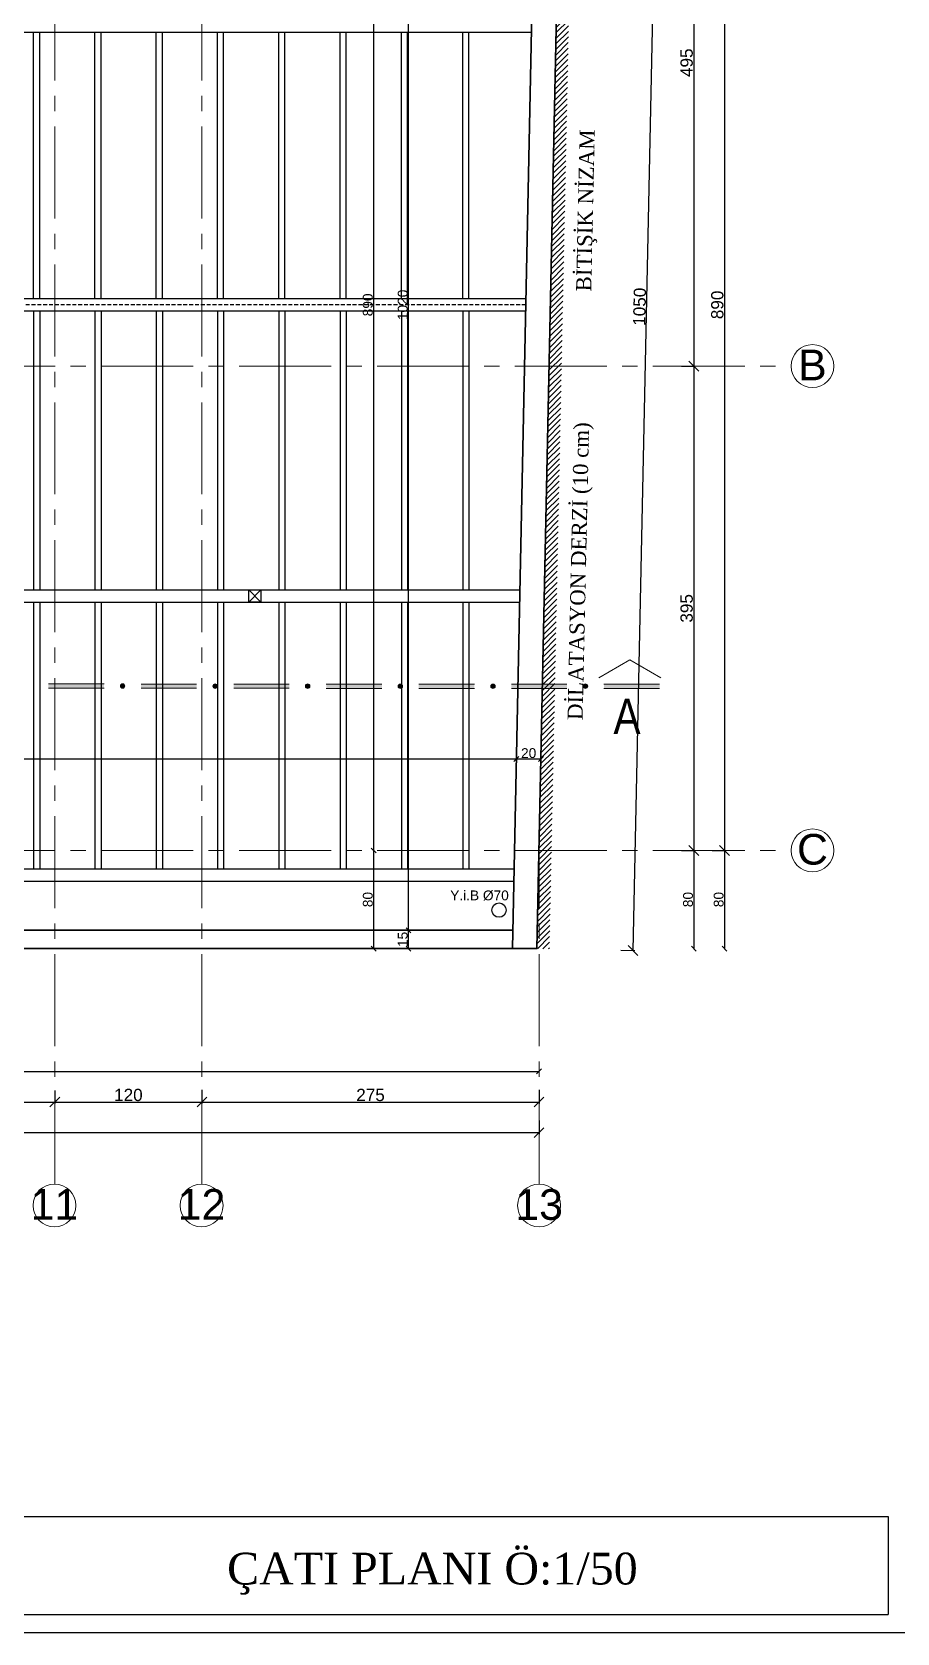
# Model space of a CAD drawing. Header units: centimetres. Extents: x 14449 to 53524, y -19051 to -10746.
# Drawn here: x 39355 to 40061, y -12946 to -11641 of the extents above; entities that cross this region are included whole.
import ezdxf

# ---------------------------------------------------------------- set-up
doc = ezdxf.new("R2010")
doc.units = ezdxf.units.CM
for name, pattern in [('CENTER2', [112.5, 75, -12.5, 12.5, -12.5]), ('HIDDEN2', [4.7625, 3.175, -1.5875]), ('IZDUSUM1', [20, 7.5, -5, 7.5, 0]), ('SEMBOL1', [260, 200, -15, 30, -15])]:
    doc.linetypes.add(name, pattern=pattern)
for name, color, linetype, lineweight in [('P-AKS', 255, 'Continuous', 5), ('P-ÖLÇÜ DIŞ', 245, 'Continuous', 9), ('P-ÖLÇÜ İÇ', 243, 'Continuous', 0), ('rtm-duv tugla', 22, 'Continuous', 35), ('rtm-izdusum-üst ince', 8, 'IZDUSUM1', 5), ('rtm-mhl-yazı-malzeme', 7, 'Continuous', 13), ('rtm-plan katmanı-03', 233, 'Continuous', 30), ('rtm-plan katmanı-04', 33, 'Continuous', 25), ('rtm-sembol balon baslik', 242, 'Continuous', 20), ('rtm-sembol kesit gör yazı', 7, 'Continuous', 20), ('rtm-sıva', 252, 'Continuous', 15), ('YG KULLANMA SOĞUK SUYU', 140, 'Continuous', 30), ('YG SOĞUK SU ÇAP', 140, 'Continuous', 25)]:
    doc.layers.add(name, color=color, linetype=linetype, lineweight=lineweight)
doc.styles.add('arial_1_18', font='arial.ttf', dxfattribs={"height": 0.2})
doc.styles.add('BASLIK', font='ARIALN.TTF')
doc.styles.get("Standard").update_dxf_attribs({"font": 'arial.ttf'})
doc.styles.add('ölçü', font='times.ttf', dxfattribs={"height": 10})
doc.dimstyles.new('DIŞ ÖLÇÜ', dxfattribs={"dimtxt": 10, "dimasz": 8, "dimexe": 1.25, "dimexo": 0.625, "dimtad": 1, "dimdec": 0, "dimtxsty": 'Standard', "dimblk": 'OBLIQUE', "dimcen": 2.5, "dimse1": 1, "dimse2": 1, "dimclrd": 256, "dimclrt": 256, "dimadec": 0, "dimazin": 0, "dimtfac": 1, "dimtdec": 0, "dimtmove": 0, "dimatfit": 3, "dimldrblk": 'OBLIQUE', "dimfxl": 1, "dimarcsym": 0})
doc.dimstyles.new('İÇ ÖLÇÜ', dxfattribs={"dimtxt": 8, "dimasz": 4, "dimexe": 1.25, "dimexo": 0.625, "dimtad": 1, "dimdec": 0, "dimtxsty": 'Standard', "dimblk": 'OBLIQUE', "dimcen": 2.5, "dimse1": 1, "dimse2": 1, "dimclrd": 256, "dimclrt": 256, "dimadec": 0, "dimazin": 0, "dimtfac": 1, "dimtdec": 0, "dimtmove": 1, "dimatfit": 3, "dimldrblk": 'OBLIQUE', "dimfxl": 1, "dimarcsym": 0})

# ---------------------------------------------------------------- blocks, each defined once
blk = doc.blocks.new('YTUJ7U')
at = {"layer": 'P-AKS', "linetype": 'CENTER2'}
blk.add_line((29117.1, -9962.6), (29117.1, -9690.5), dxfattribs=at)
for points in [[(28722.1, -9962.6), (28722.1, -8554.5)], [(28842.1, -9962.6), (28842.1, -8554.5)], [(25834.9, -9295.5), (29322.6, -9295.5)], [(25834.9, -9690.5), (29322.6, -9690.5)]]:
    blk.add_lwpolyline(points, dxfattribs=at)
at = {"layer": 'P-AKS', "linetype": 'Continuous'}
for centre in [(29340.1, -9295.5), (29340.1, -9690.5), (28721.8, -9980.1), (28841.8, -9980.1), (29117.1, -9980.1)]:
    blk.add_circle(centre, 17.5, dxfattribs=at)
at = {"layer": 'P-AKS', "linetype": 'Continuous', "style": 'arial_1_18'}
for s, p in [('B', (29328.4, -9307.1)), ('C', (29327.5, -9702.1)), ('11', (28702.3, -9991.7)), ('12', (28822.3, -9991.7)), ('13', (29097.7, -9991.8))]:
    blk.add_text(s, height=25, dxfattribs=at).set_placement(p)
blk = doc.blocks.new('KK')
at = {"layer": 'rtm-sembol balon baslik', "linetype": 'SEMBOL1'}
for p in [(41231.3, 7543.2), (41283.8, 7543.2)]:
    blk.add_line(p, (41257.6, 7558.4), dxfattribs=at)
at = {"layer": 'rtm-sembol balon baslik'}
for p, q in [((41279.6, 7537.7), (41232.3, 7537.7)), ((41358.2, 7537.7), (41311, 7537.7)), ((41436.9, 7537.8), (41389.7, 7537.8)), ((41515.6, 7537.8), (41468.3, 7537.8)), ((41594.2, 7537.9), (41547, 7537.9)), ((41672.9, 7537.9), (41625.7, 7537.9)), ((41751.6, 7538.1), (41704.3, 7538.1)), ((41279.6, 7534), (41232.3, 7534)), ((41358.2, 7534), (41311, 7534)), ((41436.9, 7534.1), (41389.7, 7534.1)), ((41515.6, 7534.1), (41468.3, 7534.1)), ((41594.2, 7534.3), (41547, 7534.3)), ((41672.9, 7534.3), (41625.7, 7534.3)), ((41751.6, 7534.4), (41704.3, 7534.4))]:
    blk.add_line(p, q, dxfattribs=at)
at = {"layer": 'rtm-sembol balon baslik', "const_width": 1.9}
for points in [[(41294.3, 7536.1, 1), (41296.2, 7536.1, 1)], [(41373, 7536, 1), (41374.9, 7536, 1)], [(41451.7, 7536, 1), (41453.6, 7536, 1)], [(41530.3, 7536.1, 1), (41532.2, 7536.1, 1)], [(41609, 7536.1, 1), (41610.9, 7536.1, 1)], [(41687.7, 7536.2, 1), (41689.6, 7536.2, 1)]]:
    blk.add_lwpolyline(points, format="xyb", close=True, dxfattribs=at)
at = {"layer": 'rtm-sembol balon baslik'}
for centre in [(41295.3, 7536.1), (41373.9, 7536), (41452.6, 7536), (41531.3, 7536.1), (41610, 7536.1), (41688.6, 7536.2)]:
    blk.add_circle(centre, 1.9, dxfattribs=at)
for points in [[(41232.3, 7537.7), (41232.3, 7534), (41279.6, 7537.7), (41279.6, 7534)], [(41311, 7537.7), (41311, 7534), (41358.2, 7537.7), (41358.2, 7534)], [(41389.7, 7537.8), (41389.7, 7534.1), (41436.9, 7537.8), (41436.9, 7534.1)], [(41468.3, 7537.8), (41468.3, 7534.1), (41515.6, 7537.8), (41515.6, 7534.1)], [(41547, 7537.9), (41547, 7534.3), (41594.2, 7537.9), (41594.2, 7534.3)], [(41625.7, 7537.9), (41625.7, 7534.3), (41672.9, 7537.9), (41672.9, 7534.3)], [(41704.3, 7538.1), (41704.3, 7534.4), (41751.6, 7538.1), (41751.6, 7534.4)]]:
    blk.add_trace(points, dxfattribs=at)
blk = doc.blocks.new('_Oblique')
at = {"color": 0, "linetype": 'ByBlock', "lineweight": -2}
blk.add_line((-0.5, -0.5), (0.5, 0.5), dxfattribs=at)
blk = doc.blocks.new('*D4239')
at = {"layer": 'Defpoints', "color": 0, "transparency": 16777216}
for p in [(39880.9, -11418.1), (39880.9, -11913.1), (39894.9, -11913.1)]:
    blk.add_point(p, dxfattribs=at)
at = {"layer": 'P-ÖLÇÜ DIŞ', "color": 0, "lineweight": -2, "transparency": 16777216}
for p, q in [((39884.9, -11418.1), (39896.1, -11418.1)), ((39884.9, -11913.1), (39896.1, -11913.1))]:
    blk.add_line(p, q, dxfattribs=at)
at = {"layer": 'P-ÖLÇÜ DIŞ', "lineweight": -2, "transparency": 16777216}
blk.add_line((39894.9, -11418.1), (39894.9, -11913.1), dxfattribs=at)
at = {"layer": 'P-ÖLÇÜ DIŞ', "lineweight": -2, "transparency": 16777216, "xscale": 8, "yscale": 8, "zscale": 8}
for p, rotation in [((39894.9, -11418.1), 90), ((39894.9, -11913.1), 270)]:
    blk.add_blockref('_Oblique', p, dxfattribs=dict(at, rotation=rotation))
at = {"layer": 'P-ÖLÇÜ DIŞ', "transparency": 16777216, "insert": (39889.1, -11665.6), "char_height": 10, "attachment_point": 5, "rotation": 90}
blk.add_mtext('495', dxfattribs=at)
blk = doc.blocks.new('*D4240')
at = {"layer": 'Defpoints', "color": 0, "transparency": 16777216}
for p in [(39880.9, -11913.1), (39881.2, -12308.1), (39894.9, -12308.1)]:
    blk.add_point(p, dxfattribs=at)
at = {"layer": 'P-ÖLÇÜ DIŞ', "color": 0, "lineweight": -2, "transparency": 16777216}
for p, q in [((39884.9, -11913.1), (39896.1, -11913.1)), ((39884.9, -12308.1), (39896.1, -12308.1))]:
    blk.add_line(p, q, dxfattribs=at)
at = {"layer": 'P-ÖLÇÜ DIŞ', "lineweight": -2, "transparency": 16777216}
blk.add_line((39894.9, -11913.1), (39894.9, -12308.1), dxfattribs=at)
at = {"layer": 'P-ÖLÇÜ DIŞ', "lineweight": -2, "transparency": 16777216, "xscale": 8, "yscale": 8, "zscale": 8}
for p, rotation in [((39894.9, -11913.1), 90), ((39894.9, -12308.1), 270)]:
    blk.add_blockref('_Oblique', p, dxfattribs=dict(at, rotation=rotation))
at = {"layer": 'P-ÖLÇÜ DIŞ', "transparency": 16777216, "insert": (39889.1, -12110.6), "char_height": 10, "attachment_point": 5, "rotation": 90}
blk.add_mtext('395', dxfattribs=at)
blk = doc.blocks.new('*D4241')
at = {"layer": 'Defpoints', "color": 0, "transparency": 16777216}
for p in [(39905.9, -11418.1), (39905.9, -12308.1), (39919.9, -12308.1)]:
    blk.add_point(p, dxfattribs=at)
at = {"layer": 'P-ÖLÇÜ DIŞ', "color": 0, "lineweight": -2, "transparency": 16777216}
for p, q in [((39909.9, -11418.1), (39921.1, -11418.1)), ((39909.9, -12308.1), (39921.1, -12308.1))]:
    blk.add_line(p, q, dxfattribs=at)
at = {"layer": 'P-ÖLÇÜ DIŞ', "lineweight": -2, "transparency": 16777216}
blk.add_line((39919.9, -11418.1), (39919.9, -12308.1), dxfattribs=at)
at = {"layer": 'P-ÖLÇÜ DIŞ', "lineweight": -2, "transparency": 16777216, "xscale": 8, "yscale": 8, "zscale": 8}
for p, rotation in [((39919.9, -11418.1), 90), ((39919.9, -12308.1), 270)]:
    blk.add_blockref('_Oblique', p, dxfattribs=dict(at, rotation=rotation))
at = {"layer": 'P-ÖLÇÜ DIŞ', "transparency": 16777216, "insert": (39914.1, -11863.1), "char_height": 10, "attachment_point": 5, "rotation": 90}
blk.add_mtext('890', dxfattribs=at)
blk = doc.blocks.new('*D4246')
at = {"layer": 'Defpoints', "color": 0, "transparency": 16777216}
for p in [(39849.6, -11339.3), (39867.4, -11339.7), (39827.6, -12389.3)]:
    blk.add_point(p, dxfattribs=at)
at = {"layer": 'P-ÖLÇÜ DIŞ', "lineweight": -2, "transparency": 16777216}
blk.add_line((39845.4, -12389.7), (39867.4, -11339.7), dxfattribs=at)
at = {"layer": 'P-ÖLÇÜ DIŞ', "color": 0, "lineweight": -2, "transparency": 16777216}
for p, q in [((39857.4, -11339.5), (39868.7, -11339.7)), ((39835.4, -12389.5), (39846.7, -12389.7))]:
    blk.add_line(p, q, dxfattribs=at)
at = {"layer": 'P-ÖLÇÜ DIŞ', "lineweight": -2, "transparency": 16777216, "xscale": 8, "yscale": 8, "zscale": 8}
for p, rotation in [((39867.4, -11339.7), 88.79945212888856), ((39845.4, -12389.7), 268.7994521288886)]:
    blk.add_blockref('_Oblique', p, dxfattribs=dict(at, rotation=rotation))
at = {"layer": 'P-ÖLÇÜ DIŞ', "transparency": 16777216, "insert": (39850.7, -11864.6), "char_height": 10, "attachment_point": 5, "rotation": 88.7995}
blk.add_mtext('1050', dxfattribs=at)
blk = doc.blocks.new('*D4261')
at = {"layer": 'Defpoints', "color": 0, "transparency": 16777216}
for p in [(36682.1, -12526), (39768.7, -12526), (39768.7, -12538.2)]:
    blk.add_point(p, dxfattribs=at)
at = {"layer": 'P-ÖLÇÜ DIŞ', "color": 0, "lineweight": -2, "transparency": 16777216}
for p, q in [((36682.1, -12528.2), (36682.1, -12539.5)), ((39768.7, -12528.2), (39768.7, -12539.5))]:
    blk.add_line(p, q, dxfattribs=at)
at = {"layer": 'P-ÖLÇÜ DIŞ', "lineweight": -2, "transparency": 16777216}
blk.add_line((36682.1, -12538.2), (39768.7, -12538.2), dxfattribs=at)
at = {"layer": 'P-ÖLÇÜ DIŞ', "lineweight": -2, "transparency": 16777216, "xscale": 8, "yscale": 8, "zscale": 8, "rotation": 180}
blk.add_blockref('_Oblique', (36682.1, -12538.2), dxfattribs=at)
at = {"layer": 'P-ÖLÇÜ DIŞ', "lineweight": -2, "transparency": 16777216, "xscale": 8, "yscale": 8, "zscale": 8}
blk.add_blockref('_Oblique', (39768.7, -12538.2), dxfattribs=at)
at = {"layer": 'P-ÖLÇÜ DIŞ', "transparency": 16777216, "insert": (38225.4, -12532.5), "char_height": 10, "attachment_point": 5}
blk.add_mtext('3087', dxfattribs=at)
blk = doc.blocks.new('*D4270')
at = {"layer": 'Defpoints', "color": 0, "transparency": 16777216}
for p in [(38993.7, -12501.9), (39373.7, -12503.1), (39373.7, -12513.2)]:
    blk.add_point(p, dxfattribs=at)
at = {"layer": 'P-ÖLÇÜ DIŞ', "color": 0, "lineweight": -2, "transparency": 16777216}
for p, q in [((38993.7, -12503.2), (38993.7, -12514.5)), ((39373.7, -12503.7), (39373.7, -12514.5))]:
    blk.add_line(p, q, dxfattribs=at)
at = {"layer": 'P-ÖLÇÜ DIŞ', "lineweight": -2, "transparency": 16777216}
blk.add_line((38993.7, -12513.2), (39373.7, -12513.2), dxfattribs=at)
at = {"layer": 'P-ÖLÇÜ DIŞ', "lineweight": -2, "transparency": 16777216, "xscale": 8, "yscale": 8, "zscale": 8, "rotation": 180}
blk.add_blockref('_Oblique', (38993.7, -12513.2), dxfattribs=at)
at = {"layer": 'P-ÖLÇÜ DIŞ', "lineweight": -2, "transparency": 16777216, "xscale": 8, "yscale": 8, "zscale": 8}
blk.add_blockref('_Oblique', (39373.7, -12513.2), dxfattribs=at)
at = {"layer": 'P-ÖLÇÜ DIŞ', "transparency": 16777216, "insert": (39183.7, -12507.5), "char_height": 10, "attachment_point": 5}
blk.add_mtext('380', dxfattribs=at)
blk = doc.blocks.new('*D4271')
at = {"layer": 'Defpoints', "color": 0, "transparency": 16777216}
for p in [(39373.7, -12503.1), (39493.7, -12500.3), (39493.7, -12513.2)]:
    blk.add_point(p, dxfattribs=at)
at = {"layer": 'P-ÖLÇÜ DIŞ', "color": 0, "lineweight": -2, "transparency": 16777216}
for p, q in [((39373.7, -12503.7), (39373.7, -12514.5)), ((39493.7, -12503.2), (39493.7, -12514.5))]:
    blk.add_line(p, q, dxfattribs=at)
at = {"layer": 'P-ÖLÇÜ DIŞ', "lineweight": -2, "transparency": 16777216}
blk.add_line((39373.7, -12513.2), (39493.7, -12513.2), dxfattribs=at)
at = {"layer": 'P-ÖLÇÜ DIŞ', "lineweight": -2, "transparency": 16777216, "xscale": 8, "yscale": 8, "zscale": 8, "rotation": 180}
blk.add_blockref('_Oblique', (39373.7, -12513.2), dxfattribs=at)
at = {"layer": 'P-ÖLÇÜ DIŞ', "lineweight": -2, "transparency": 16777216, "xscale": 8, "yscale": 8, "zscale": 8}
blk.add_blockref('_Oblique', (39493.7, -12513.2), dxfattribs=at)
at = {"layer": 'P-ÖLÇÜ DIŞ', "transparency": 16777216, "insert": (39433.7, -12507.5), "char_height": 10, "attachment_point": 5}
blk.add_mtext('120', dxfattribs=at)
blk = doc.blocks.new('*D4272')
at = {"layer": 'Defpoints', "color": 0, "transparency": 16777216}
for p in [(39493.7, -12500.3), (39768.7, -12498), (39768.7, -12513.2)]:
    blk.add_point(p, dxfattribs=at)
at = {"layer": 'P-ÖLÇÜ DIŞ', "color": 0, "lineweight": -2, "transparency": 16777216}
for p, q in [((39493.7, -12503.2), (39493.7, -12514.5)), ((39768.7, -12503.2), (39768.7, -12514.5))]:
    blk.add_line(p, q, dxfattribs=at)
at = {"layer": 'P-ÖLÇÜ DIŞ', "lineweight": -2, "transparency": 16777216}
blk.add_line((39493.7, -12513.2), (39768.7, -12513.2), dxfattribs=at)
at = {"layer": 'P-ÖLÇÜ DIŞ', "lineweight": -2, "transparency": 16777216, "xscale": 8, "yscale": 8, "zscale": 8, "rotation": 180}
blk.add_blockref('_Oblique', (39493.7, -12513.2), dxfattribs=at)
at = {"layer": 'P-ÖLÇÜ DIŞ', "lineweight": -2, "transparency": 16777216, "xscale": 8, "yscale": 8, "zscale": 8}
blk.add_blockref('_Oblique', (39768.7, -12513.2), dxfattribs=at)
at = {"layer": 'P-ÖLÇÜ DIŞ', "transparency": 16777216, "insert": (39631.2, -12507.5), "char_height": 10, "attachment_point": 5}
blk.add_mtext('275', dxfattribs=at)
blk = doc.blocks.new('*D4275')
at = {"layer": 'Defpoints', "color": 0, "lineweight": 30, "transparency": 16777216}
for p in [(38673.7, -12388.1), (39768.7, -12476), (39768.7, -12488.2)]:
    blk.add_point(p, dxfattribs=at)
at = {"layer": 'P-ÖLÇÜ İÇ', "lineweight": -2, "transparency": 16777216}
blk.add_line((38673.7, -12488.2), (39768.7, -12488.2), dxfattribs=at)
at = {"layer": 'P-ÖLÇÜ İÇ', "lineweight": -2, "transparency": 16777216, "xscale": 4, "yscale": 4, "zscale": 4, "rotation": 180}
blk.add_blockref('_Oblique', (38673.7, -12488.2), dxfattribs=at)
at = {"layer": 'P-ÖLÇÜ İÇ', "lineweight": -2, "transparency": 16777216, "xscale": 4, "yscale": 4, "zscale": 4}
blk.add_blockref('_Oblique', (39768.7, -12488.2), dxfattribs=at)
at = {"layer": 'P-ÖLÇÜ İÇ', "transparency": 16777216, "insert": (39221.2, -12483.5), "char_height": 8, "attachment_point": 5}
blk.add_mtext('1095', dxfattribs=at)
blk = doc.blocks.new('*D4276')
at = {"layer": 'Defpoints', "color": 0, "lineweight": 30, "transparency": 16777216}
for p in [(39884.9, -12308.1), (39884.9, -12388.1), (39894.9, -12388.1)]:
    blk.add_point(p, dxfattribs=at)
at = {"layer": 'P-ÖLÇÜ İÇ', "lineweight": -2, "transparency": 16777216}
blk.add_line((39894.9, -12308.1), (39894.9, -12388.1), dxfattribs=at)
at = {"layer": 'P-ÖLÇÜ İÇ', "lineweight": -2, "transparency": 16777216, "xscale": 4, "yscale": 4, "zscale": 4}
for p, rotation in [((39894.9, -12308.1), 90), ((39894.9, -12388.1), 270)]:
    blk.add_blockref('_Oblique', p, dxfattribs=dict(at, rotation=rotation))
at = {"layer": 'P-ÖLÇÜ İÇ', "transparency": 16777216, "insert": (39890.2, -12348.1), "char_height": 8, "attachment_point": 5, "rotation": 90}
blk.add_mtext('80', dxfattribs=at)
blk = doc.blocks.new('*D4277')
at = {"layer": 'Defpoints', "color": 0, "lineweight": 30, "transparency": 16777216}
for p in [(39909.9, -12308.1), (39909.9, -12388.1), (39919.9, -12388.1)]:
    blk.add_point(p, dxfattribs=at)
at = {"layer": 'P-ÖLÇÜ İÇ', "lineweight": -2, "transparency": 16777216}
blk.add_line((39919.9, -12308.1), (39919.9, -12388.1), dxfattribs=at)
at = {"layer": 'P-ÖLÇÜ İÇ', "lineweight": -2, "transparency": 16777216, "xscale": 4, "yscale": 4, "zscale": 4}
for p, rotation in [((39919.9, -12308.1), 90), ((39919.9, -12388.1), 270)]:
    blk.add_blockref('_Oblique', p, dxfattribs=dict(at, rotation=rotation))
at = {"layer": 'P-ÖLÇÜ İÇ', "transparency": 16777216, "insert": (39915.2, -12348.1), "char_height": 8, "attachment_point": 5, "rotation": 90}
blk.add_mtext('80', dxfattribs=at)
blk = doc.blocks.new('*D4660')
at = {"layer": 'Defpoints', "color": 0, "lineweight": 30, "transparency": 16777216}
for p in [(38688.7, -12233.4), (39750.2, -12233.4), (39750.2, -12233.4)]:
    blk.add_point(p, dxfattribs=at)
at = {"layer": 'P-ÖLÇÜ İÇ', "lineweight": -2, "transparency": 16777216}
blk.add_line((38688.7, -12233.4), (39750.2, -12233.4), dxfattribs=at)
at = {"layer": 'P-ÖLÇÜ İÇ', "lineweight": -2, "transparency": 16777216, "xscale": 4, "yscale": 4, "zscale": 4, "rotation": 180}
blk.add_blockref('_Oblique', (38688.7, -12233.4), dxfattribs=at)
at = {"layer": 'P-ÖLÇÜ İÇ', "lineweight": -2, "transparency": 16777216, "xscale": 4, "yscale": 4, "zscale": 4}
blk.add_blockref('_Oblique', (39750.2, -12233.4), dxfattribs=at)
at = {"layer": 'P-ÖLÇÜ İÇ', "transparency": 16777216, "insert": (39219.4, -12228.7), "char_height": 8, "attachment_point": 5}
blk.add_mtext('1061', dxfattribs=at)
blk = doc.blocks.new('*D4661')
at = {"layer": 'Defpoints', "color": 0, "lineweight": 30, "transparency": 16777216}
for p in [(39750.2, -12233.4), (39770.2, -12233.4), (39770.2, -12233.9)]:
    blk.add_point(p, dxfattribs=at)
at = {"layer": 'P-ÖLÇÜ İÇ', "lineweight": -2, "transparency": 16777216}
blk.add_line((39750.2, -12233.4), (39770.2, -12233.4), dxfattribs=at)
at = {"layer": 'P-ÖLÇÜ İÇ', "lineweight": -2, "transparency": 16777216, "xscale": 4, "yscale": 4, "zscale": 4, "rotation": 180}
blk.add_blockref('_Oblique', (39750.2, -12233.4), dxfattribs=at)
at = {"layer": 'P-ÖLÇÜ İÇ', "lineweight": -2, "transparency": 16777216, "xscale": 4, "yscale": 4, "zscale": 4}
blk.add_blockref('_Oblique', (39770.2, -12233.4), dxfattribs=at)
at = {"layer": 'P-ÖLÇÜ İÇ', "transparency": 16777216, "insert": (39760.2, -12228.7), "char_height": 8, "attachment_point": 5}
blk.add_mtext('20', dxfattribs=at)
blk = doc.blocks.new('*D4662')
at = {"layer": 'Defpoints', "color": 0, "lineweight": 30, "transparency": 16777216}
for p in [(39662.2, -12373.1), (39662.2, -12373.1), (39662.7, -12388.1)]:
    blk.add_point(p, dxfattribs=at)
at = {"layer": 'P-ÖLÇÜ İÇ', "lineweight": -2, "transparency": 16777216}
blk.add_line((39662.2, -12388.1), (39662.2, -12373.1), dxfattribs=at)
at = {"layer": 'P-ÖLÇÜ İÇ', "lineweight": -2, "transparency": 16777216, "xscale": 4, "yscale": 4, "zscale": 4}
for p, rotation in [((39662.2, -12373.1), 90), ((39662.2, -12388.1), 270)]:
    blk.add_blockref('_Oblique', p, dxfattribs=dict(at, rotation=rotation))
at = {"layer": 'P-ÖLÇÜ İÇ', "transparency": 16777216, "insert": (39657.5, -12380.6), "char_height": 8, "attachment_point": 5, "rotation": 90}
blk.add_mtext('15', dxfattribs=at)
blk = doc.blocks.new('*D4663')
at = {"layer": 'Defpoints', "color": 0, "lineweight": 30, "transparency": 16777216}
for p in [(39662.2, -11353.1), (39662.2, -11353.1), (39662.2, -12373.1)]:
    blk.add_point(p, dxfattribs=at)
at = {"layer": 'P-ÖLÇÜ İÇ', "lineweight": -2, "transparency": 16777216}
blk.add_line((39662.2, -12373.1), (39662.2, -11353.1), dxfattribs=at)
at = {"layer": 'P-ÖLÇÜ İÇ', "lineweight": -2, "transparency": 16777216, "xscale": 4, "yscale": 4, "zscale": 4}
for p, rotation in [((39662.2, -11353.1), 90), ((39662.2, -12373.1), 270)]:
    blk.add_blockref('_Oblique', p, dxfattribs=dict(at, rotation=rotation))
at = {"layer": 'P-ÖLÇÜ İÇ', "transparency": 16777216, "insert": (39657.5, -11863.1), "char_height": 8, "attachment_point": 5, "rotation": 90}
blk.add_mtext('1020', dxfattribs=at)
blk = doc.blocks.new('*D4666')
at = {"layer": 'Defpoints', "color": 0, "lineweight": 30, "transparency": 16777216}
for p in [(39621.3, -11418.1), (39633.7, -12308.1), (39633.7, -12308.1)]:
    blk.add_point(p, dxfattribs=at)
at = {"layer": 'P-ÖLÇÜ İÇ', "lineweight": -2, "transparency": 16777216}
blk.add_line((39633.7, -11418.1), (39633.7, -12308.1), dxfattribs=at)
at = {"layer": 'P-ÖLÇÜ İÇ', "lineweight": -2, "transparency": 16777216, "xscale": 4, "yscale": 4, "zscale": 4}
for p, rotation in [((39633.7, -11418.1), 90), ((39633.7, -12308.1), 270)]:
    blk.add_blockref('_Oblique', p, dxfattribs=dict(at, rotation=rotation))
at = {"layer": 'P-ÖLÇÜ İÇ', "transparency": 16777216, "insert": (39629, -11863.1), "char_height": 8, "attachment_point": 5, "rotation": 90}
blk.add_mtext('890', dxfattribs=at)
blk = doc.blocks.new('*D4667')
at = {"layer": 'Defpoints', "color": 0, "lineweight": 30, "transparency": 16777216}
for p in [(39633.7, -12308.1), (39633.7, -12388.1), (39634.3, -12388.1)]:
    blk.add_point(p, dxfattribs=at)
at = {"layer": 'P-ÖLÇÜ İÇ', "lineweight": -2, "transparency": 16777216}
blk.add_line((39633.7, -12308.1), (39633.7, -12388.1), dxfattribs=at)
at = {"layer": 'P-ÖLÇÜ İÇ', "lineweight": -2, "transparency": 16777216, "xscale": 4, "yscale": 4, "zscale": 4}
for p, rotation in [((39633.7, -12308.1), 90), ((39633.7, -12388.1), 270)]:
    blk.add_blockref('_Oblique', p, dxfattribs=dict(at, rotation=rotation))
at = {"layer": 'P-ÖLÇÜ İÇ', "transparency": 16777216, "insert": (39629, -12348.1), "char_height": 8, "attachment_point": 5, "rotation": 90}
blk.add_mtext('80', dxfattribs=at)
blk = doc.blocks.new('dikme.')
at = {"layer": 'rtm-plan katmanı-03'}
for p, q in [((25297.5, 7661.1), (25307.5, 7671.1)), ((25307.5, 7661.1), (25297.5, 7671.1))]:
    blk.add_line(p, q, dxfattribs=at)
blk.add_lwpolyline([(25307.5, 7671.1), (25307.5, 7661.1), (25297.5, 7661.1), (25297.5, 7671.1), (25307.5, 7671.1)], dxfattribs=at)

msp = doc.modelspace()

# ---------------------------------------------------------------- hatches: boundary and pattern name
at = {"layer": 'rtm-sıva'}
h = msp.add_hatch(dxfattribs=at)
h.set_pattern_fill('ANSI31', color=256)
h.set_pattern_definition([(45, (8926.9178, -2292.208), (-2.24506403, 2.24506403), [])])
h.paths.add_polyline_path([(39799, -11338.4), (39789, -11338), (39767.1, -12388.3), (39777.1, -12388.3)])

# ---------------------------------------------------------------- linework, layer by layer
at = {"color": 2, "lineweight": 25}
for p, q in [((36401.3, -12851.2), (40053.4, -12851.2)), ((40053.4, -12851.2), (40053.4, -12931.2)), ((36401.3, -12931.2), (40053.4, -12931.2))]:
    msp.add_line(p, q, dxfattribs=at)
msp.add_lwpolyline([(53524.4, -12946.2), (16573.4, -12946.2)], dxfattribs=at)
at = {"layer": 'rtm-duv tugla'}
for p, q in [((39768.9, -11338.1), (39746.9, -12388.1)), ((39788.9, -11338.1), (39766.9, -12388.1)), ((38688.7, -12373.1), (39747.2, -12373.1)), ((38673.7, -12388.1), (39766.9, -12388.1))]:
    msp.add_line(p, q, dxfattribs=at)
at = {"layer": 'rtm-plan katmanı-03'}
for p, q in [((39757.9, -11858.1), (36711.4, -11858.1)), ((39757.9, -11868.1), (36711.4, -11868.1))]:
    msp.add_line(p, q, dxfattribs=at)
at = {"layer": 'rtm-plan katmanı-03', "linetype": 'HIDDEN2'}
msp.add_line((39757.9, -11863.1), (36711.4, -11863.1), dxfattribs=at)
at = {"layer": 'rtm-plan katmanı-03'}
for points in [[(36716.1, -11640.6), (39762.6, -11640.6)], [(38688.7, -12095.6), (39753.1, -12095.6)], [(38688.7, -12105.6), (39752.8, -12105.6)], [(38688.7, -12323.1), (39748.3, -12323.1)], [(38688.7, -12333.1), (39748.1, -12333.1)]]:
    msp.add_lwpolyline(points, dxfattribs=at)
at = {"layer": 'rtm-plan katmanı-04'}
for p, q in [((39356.4, -11858.1), (39356.4, -11640.6)), ((39361.4, -11858.1), (39361.4, -11640.6)), ((39406.4, -11858.1), (39406.4, -11640.6)), ((39411.4, -11858.1), (39411.4, -11640.6)), ((39456.4, -11858.1), (39456.4, -11640.6)), ((39461.4, -11858.1), (39461.4, -11640.6)), ((39506.4, -11858.1), (39506.4, -11640.6)), ((39511.4, -11858.1), (39511.4, -11640.6)), ((39556.4, -11858.1), (39556.4, -11640.6)), ((39561.4, -11858.1), (39561.4, -11640.6)), ((39606.4, -11858.1), (39606.4, -11640.6)), ((39611.4, -11858.1), (39611.4, -11640.6)), ((39656.4, -11858.1), (39656.4, -11640.6)), ((39661.4, -11858.1), (39661.4, -11640.6)), ((39706.4, -11858.1), (39706.4, -11640.6)), ((39711.4, -11858.1), (39711.4, -11640.6)), ((39356.4, -11868.1), (39356.4, -12095.6)), ((39361.4, -11868.1), (39361.4, -12095.6)), ((39406.4, -11868.1), (39406.4, -12095.6)), ((39411.4, -11868.1), (39411.4, -12095.6)), ((39456.4, -11868.1), (39456.4, -12095.6)), ((39461.4, -11868.1), (39461.4, -12095.6)), ((39506.4, -11868.1), (39506.4, -12095.6)), ((39511.4, -11868.1), (39511.4, -12095.6)), ((39556.4, -11868.1), (39556.4, -12095.6)), ((39561.4, -11868.1), (39561.4, -12095.6)), ((39606.4, -11868.1), (39606.4, -12095.6)), ((39611.4, -11868.1), (39611.4, -12095.6)), ((39656.4, -11868.1), (39656.4, -12095.6)), ((39661.4, -11868.1), (39661.4, -12095.6)), ((39706.4, -11868.1), (39706.4, -12095.6)), ((39711.4, -11868.1), (39711.4, -12095.6)), ((39356.4, -12105.6), (39356.4, -12323.1)), ((39361.4, -12105.6), (39361.4, -12323.1)), ((39406.4, -12105.6), (39406.4, -12323.1)), ((39411.4, -12105.6), (39411.4, -12323.1)), ((39456.4, -12105.6), (39456.4, -12323.1)), ((39461.4, -12105.6), (39461.4, -12323.1)), ((39506.4, -12105.6), (39506.4, -12323.1)), ((39511.4, -12105.6), (39511.4, -12323.1)), ((39556.4, -12105.6), (39556.4, -12323.1)), ((39561.4, -12105.6), (39561.4, -12323.1)), ((39606.4, -12105.6), (39606.4, -12323.1)), ((39611.4, -12105.6), (39611.4, -12323.1)), ((39656.4, -12105.6), (39656.4, -12323.1)), ((39661.4, -12105.6), (39661.4, -12323.1)), ((39706.4, -12105.6), (39706.4, -12323.1)), ((39711.4, -12105.6), (39711.4, -12323.1))]:
    msp.add_line(p, q, dxfattribs=at)
at = {"layer": 'YG KULLANMA SOĞUK SUYU', "color": 3, "lineweight": 25}
msp.add_circle((39736, -12356.7), 5.81, dxfattribs=at)

# ---------------------------------------------------------------- block references
at = {"color": 3, "lineweight": 30}
msp.add_blockref('dikme.', (14234.3, -19766.7), dxfattribs=at)
at = {"layer": 'rtm-izdusum-üst ince', "xscale": -0.9599999999972852, "yscale": 0.9599999999972852, "zscale": 0.9599999999972852, "rotation": 359.9999999999961}
msp.add_blockref('KK', (79450, -19408.7), dxfattribs=at)
at = {"layer": 'rtm-sıva'}
msp.add_blockref('YTUJ7U', (10651.6, -2617.5), dxfattribs=at)

# ---------------------------------------------------------------- texts
at = {"style": 'ölçü'}
msp.add_text('ÇATI PLANI Ö:1/50', height=25.92, dxfattribs=at).set_placement((39514.2, -12906.7))
at = {"layer": 'rtm-mhl-yazı-malzeme', "lineweight": 30, "style": 'ölçü'}
for s, p in [('BİTİŞİK NİZAM', (39811.2, -11852.2)), ('DİLATASYON DERZİ (10 cm)', (39804.2, -12201.8))]:
    msp.add_text(s, height=12.346, rotation=88.7386, dxfattribs=at).set_placement(p)
at = {"layer": 'rtm-sembol kesit gör yazı', "style": 'BASLIK'}
msp.add_text('A', height=28.8, rotation=360, dxfattribs=at).set_placement((39829.4, -12213))
at = {"layer": 'YG SOĞUK SU ÇAP', "color": 5, "lineweight": 25}
msp.add_text(' Y.i.B %%C70', height=7.994, rotation=0.0297, dxfattribs=at).set_placement((39693.1, -12348.7))

# ---------------------------------------------------------------- dimensions: what is measured, and where the dimension line sits
at = {"layer": 'P-ÖLÇÜ DIŞ'}
dim = msp.add_aligned_dim(p1=(39827.6, -12389.3), p2=(39849.6, -11339.3), distance=-17.8, dimstyle='DIŞ ÖLÇÜ', override={"dimse1": 0, "dimse2": 0, "dimfxl": 10, "dimfxlon": 1}, dxfattribs=at)
dim.commit()
dim.dimension.update_dxf_attribs({"geometry": '*D4246', "text_midpoint": (39850.7, -11864.6)})
for base, p1, p2, override, picture, middle in [((39894.9, -11913.1), (39880.9, -11418.1), (39880.9, -11913.1), {"dimse1": 0, "dimse2": 0, "dimfxl": 10, "dimfxlon": 1}, '*D4239', (39889.1, -11665.6)), ((39919.9, -12308.1), (39905.9, -11418.1), (39905.9, -12308.1), {"dimse1": 0, "dimse2": 0, "dimfxl": 10, "dimfxlon": 1}, '*D4241', (39914.1, -11863.1)), ((39894.9, -12308.1), (39880.9, -11913.1), (39881.2, -12308.1), {"dimse1": 0, "dimse2": 0, "dimtmove": 1, "dimfxl": 10, "dimfxlon": 1}, '*D4240', (39889.1, -12110.6))]:
    dim = msp.add_linear_dim(base=base, p1=p1, p2=p2, angle=90, dimstyle='DIŞ ÖLÇÜ', override=override, dxfattribs=at)
    dim.commit()
    dim.dimension.update_dxf_attribs({"geometry": picture, "text_midpoint": middle})
for base, p1, p2, override, picture, middle in [((39373.7, -12513.2), (38993.7, -12501.9), (39373.7, -12503.1), {"dimse1": 0, "dimse2": 0, "dimtmove": 1, "dimfxl": 10, "dimfxlon": 1}, '*D4270', (39183.7, -12507.5)), ((39493.7, -12513.2), (39373.7, -12503.1), (39493.7, -12500.3), {"dimse1": 0, "dimse2": 0, "dimtmove": 1, "dimfxl": 10, "dimfxlon": 1}, '*D4271', (39433.7, -12507.5)), ((39768.7, -12513.2), (39493.7, -12500.3), (39768.7, -12498), {"dimse1": 0, "dimse2": 0, "dimtmove": 1, "dimfxl": 10, "dimfxlon": 1}, '*D4272', (39631.2, -12507.5)), ((39768.7, -12538.2), (36682.1, -12526), (39768.7, -12526), {"dimse1": 0, "dimse2": 0, "dimfxl": 10, "dimfxlon": 1}, '*D4261', (38225.4, -12532.5))]:
    dim = msp.add_linear_dim(base=base, p1=p1, p2=p2, dimstyle='DIŞ ÖLÇÜ', override=override, dxfattribs=at)
    dim.commit()
    dim.dimension.update_dxf_attribs({"geometry": picture, "text_midpoint": middle})
at = {"layer": 'P-ÖLÇÜ İÇ'}
for base, p1, p2, picture, middle in [((39662.2, -11353.1), (39662.2, -12373.1), (39662.2, -11353.1), '*D4663', (39657.5, -11863.1)), ((39633.7, -12308.1), (39621.3, -11418.1), (39633.7, -12308.1), '*D4666', (39629, -11863.1)), ((39633.7, -12388.1), (39633.7, -12308.1), (39634.3, -12388.1), '*D4667', (39629, -12348.1)), ((39894.9, -12388.1), (39884.9, -12308.1), (39884.9, -12388.1), '*D4276', (39890.2, -12348.1)), ((39919.9, -12388.1), (39909.9, -12308.1), (39909.9, -12388.1), '*D4277', (39915.2, -12348.1)), ((39662.2, -12373.1), (39662.7, -12388.1), (39662.2, -12373.1), '*D4662', (39657.5, -12380.6))]:
    dim = msp.add_linear_dim(base=base, p1=p1, p2=p2, angle=90, dimstyle='İÇ ÖLÇÜ', dxfattribs=at)
    dim.commit()
    dim.dimension.update_dxf_attribs({"geometry": picture, "text_midpoint": middle})
for base, p1, p2, picture, middle in [((39750.1617, -12233.4343), (38688.7191, -12233.3674), (39750.1617, -12233.4343), '*D4660', (39219.4404, -12228.7247)), ((39770.2, -12233.4), (39750.2, -12233.4), (39770.2, -12233.9), '*D4661', (39760.2, -12228.7)), ((39768.7, -12488.2), (38673.7, -12388.1), (39768.7, -12476), '*D4275', (39221.2, -12483.5))]:
    dim = msp.add_linear_dim(base=base, p1=p1, p2=p2, dimstyle='İÇ ÖLÇÜ', dxfattribs=at)
    dim.commit()
    dim.dimension.update_dxf_attribs({"geometry": picture, "text_midpoint": middle})

doc.saveas('drawing.dxf')
